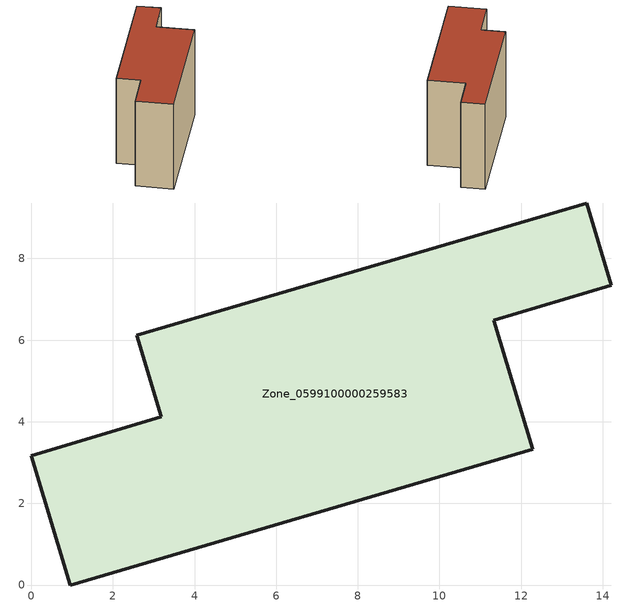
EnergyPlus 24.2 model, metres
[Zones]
Zone_0599100000259583
 floor ground (C_G): 3.18,4.12 2.58,6.12 13.61,9.36 14.21,7.35 11.33,6.49 12.28,3.33 0.95,0 0,3.17 z0
 wall outside (C_F): 0,3.17 0.95,0 12.28,3.33 11.33,6.49 14.21,7.35 13.61,9.36 2.58,6.12 3.18,4.12 0,3.17 z0:8.49
 roof outside (C_R): 3.18,4.12 0,3.17 0.95,0 12.28,3.33 11.33,6.49 14.21,7.35 13.61,9.36 2.58,6.12 z8.49
[BUILDING]
Pand.0599100000259583: North Axis=0; Terrain=City; Loads Convergence Tolerance Value=0.04; Temperature Convergence Tolerance Value=0.4; Solar Distribution=FullExterior; Maximum Number of Warmup Days=25; Minimum Number of Warmup Days=1
[Site:Location]
Rotterdam.The.Hague.AP_ZH_NLD Design_Conditions: Latitude=51.96; Longitude=4.45; Time Zone=1; Elevation=-4.5
[SITE:GROUNDTEMPERATURE:BUILDINGSURFACE]
18, 18, 18, 18, 18, 18, 18, 18, 18, 18, 18, 18
[MATERIAL] Thermal Absorptance=0.9; Solar Absorptance=0.7; Visible Absorptance=0.7
Name | Roughness | Thickness | Conductivity | Density | Specific Heat
G.TI.1975-1991 | MediumSmooth | 0.15 | 0.288461 | 540 | 1210
F.TI.1975-1991 | Rough | 0.3 | 0.230769 | 1920 | 840
R.TI.1975-1991 | MediumRough | 0.2 | 0.153846 | 1500 | 1000
[CONSTRUCTION]
C_G: G.TI.1975-1991
C_F: F.TI.1975-1991
C_R: R.TI.1975-1991
[ZONE]
Zone_0599100000259583: Type=1; Multiplier=1; Ceiling Height=Autocalculate; Volume=Autocalculate; Floor Area=autocalculate; Part of Total Floor Area=Yes
[ZONEINFILTRATION:DESIGNFLOWRATE]
Infil_Zone_0599100000259583: Zone or ZoneList or Space or SpaceList=Zone_0599100000259583; Schedule=AlwaysOn; Design Flow Rate Calculation Method=Flow/Area; Flow Rate per Floor Area=0.003; Constant Term Coefficient=1; Temperature Term Coefficient=0; Velocity Term Coefficient=0; Velocity Squared Term Coefficient=0
[HVACTEMPLATE:ZONE:IDEALLOADSAIRSYSTEM]
Zone_0599100000259583: Maximum Heating Supply Air Temperature=50; Minimum Cooling Supply Air Temperature=13; Maximum Heating Supply Air Humidity Ratio=0.0156; Minimum Cooling Supply Air Humidity Ratio=0.0077; Heating Limit=NoLimit; Cooling Limit=NoLimit; Dehumidification Control Type=ConstantSensibleHeatRatio; Cooling Sensible Heat Ratio=0.7; Dehumidification Setpoint=60; Humidification Control Type=None; Humidification Setpoint=30; Outdoor Air Method=None; Outdoor Air Flow Rate per Person=0.00944; Outdoor Air Flow Rate per Zone Floor Area=0; Outdoor Air Flow Rate per Zone=0; Demand Controlled Ventilation Type=None; Outdoor Air Economizer Type=NoEconomizer; Heat Recovery Type=None; Sensible Heat Recovery Effectiveness=0.7; Latent Heat Recovery Effectiveness=0.65
[ZONECONTROL:THERMOSTAT]
ThermostatControl_Zone_0599100000259583: Zone or ZoneList=Zone_0599100000259583; Control Type Schedule=DualSetpointControlType; Control 1=Thermostat_Zone_0599100000259583; Temperature Difference Between Cutout And Setpoint=0
[THERMOSTATSETPOINT:DUALSETPOINT]
Thermostat_Zone_0599100000259583: Heating Setpoint Temperature Schedule=HeatingSetpoint_Zone_0599100000259583; Cooling Setpoint Temperature Schedule=CoolingSetpoint_Zone_0599100000259583
[SCHEDULE:COMPACT]
HeatingSetpoint_Zone_0599100000259583: Through: 12/31, For: AllDays, Until: 24:00, 21
CoolingSetpoint_Zone_0599100000259583: Through: 12/31, For: AllDays, Until: 24:00, 24
DualSetpointControlType: Through: 12/31, For: AllDays, Until: 24:00, 4
AlwaysOn: Through: 12/31, For: AllDays, Until: 24:00, 1
